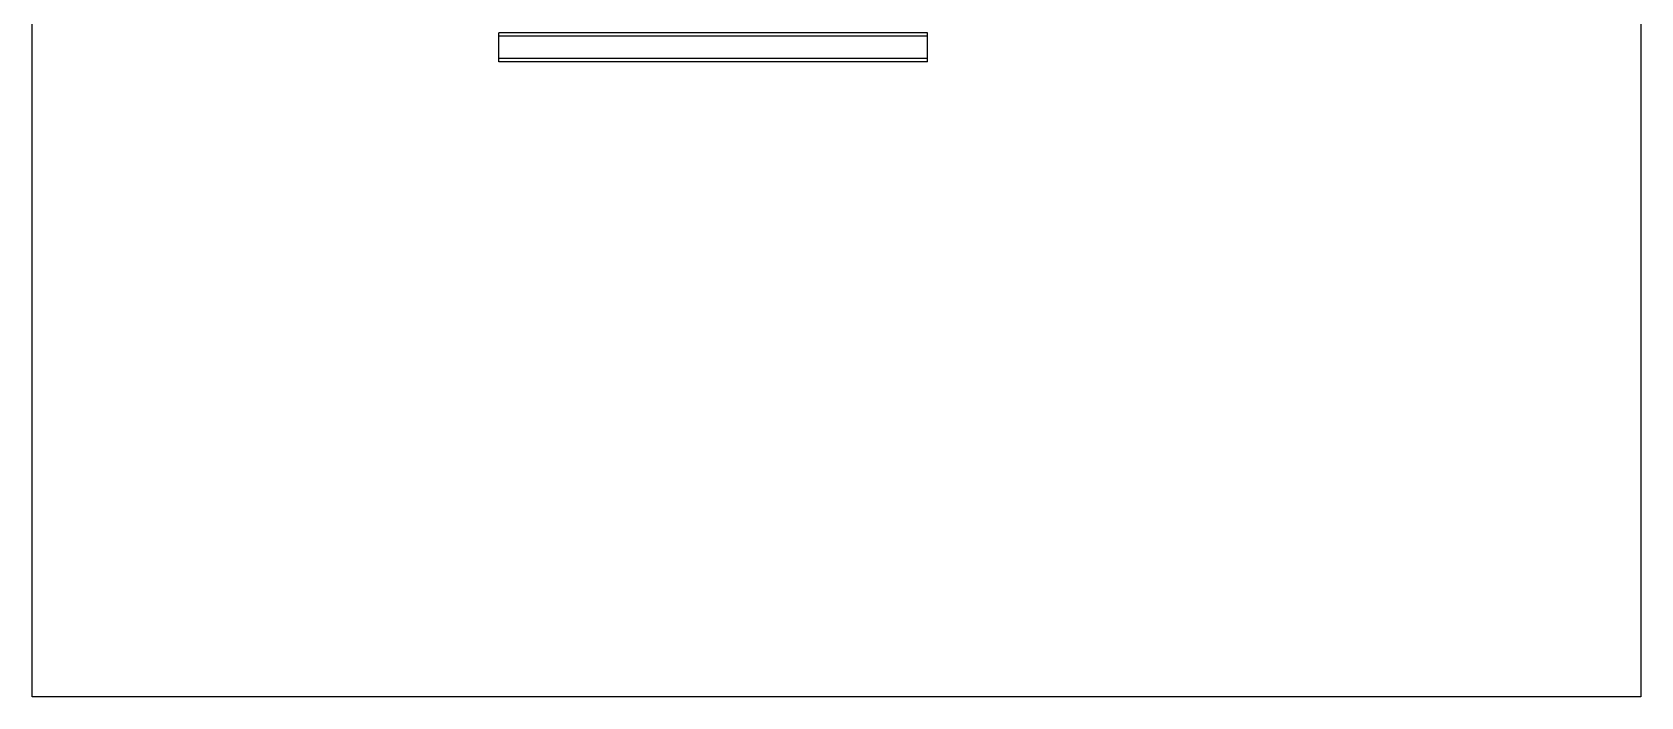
# Model space of a CAD drawing. Header units: millimetres. Extents: x 2900105 to 2915262, y -55349 to -51874.
# Drawn here: x 2906301 to 2907240, y -53802 to -53415 of the extents above; entities that cross this region are included whole.
import ezdxf

# ---------------------------------------------------------------- set-up
doc = ezdxf.new("R2010")
doc.units = ezdxf.units.MM

msp = doc.modelspace()

# ---------------------------------------------------------------- linework, layer by layer
at = {"color": 7, "linetype": 'Continuous'}
for p, q in [((2906573.56, -53431.82), (2906573.56, -53414.82)), ((2906823.56, -53414.82), (2906573.56, -53414.82)), ((2906823.56, -53416.82), (2906573.56, -53416.82)), ((2906823.56, -53431.82), (2906823.56, -53414.82)), ((2906823.56, -53429.82), (2906573.56, -53429.82)), ((2906823.56, -53431.82), (2906573.56, -53431.82))]:
    msp.add_line(p, q, dxfattribs=at)
at = {"color": 114, "true_color": 0x139b48}
msp.add_lwpolyline([(2906301.39, -52664.32), (2907239.71, -52664.32), (2907239.71, -53801.95), (2906301.39, -53801.95)], close=True, dxfattribs=at)

doc.saveas('drawing.dxf')
